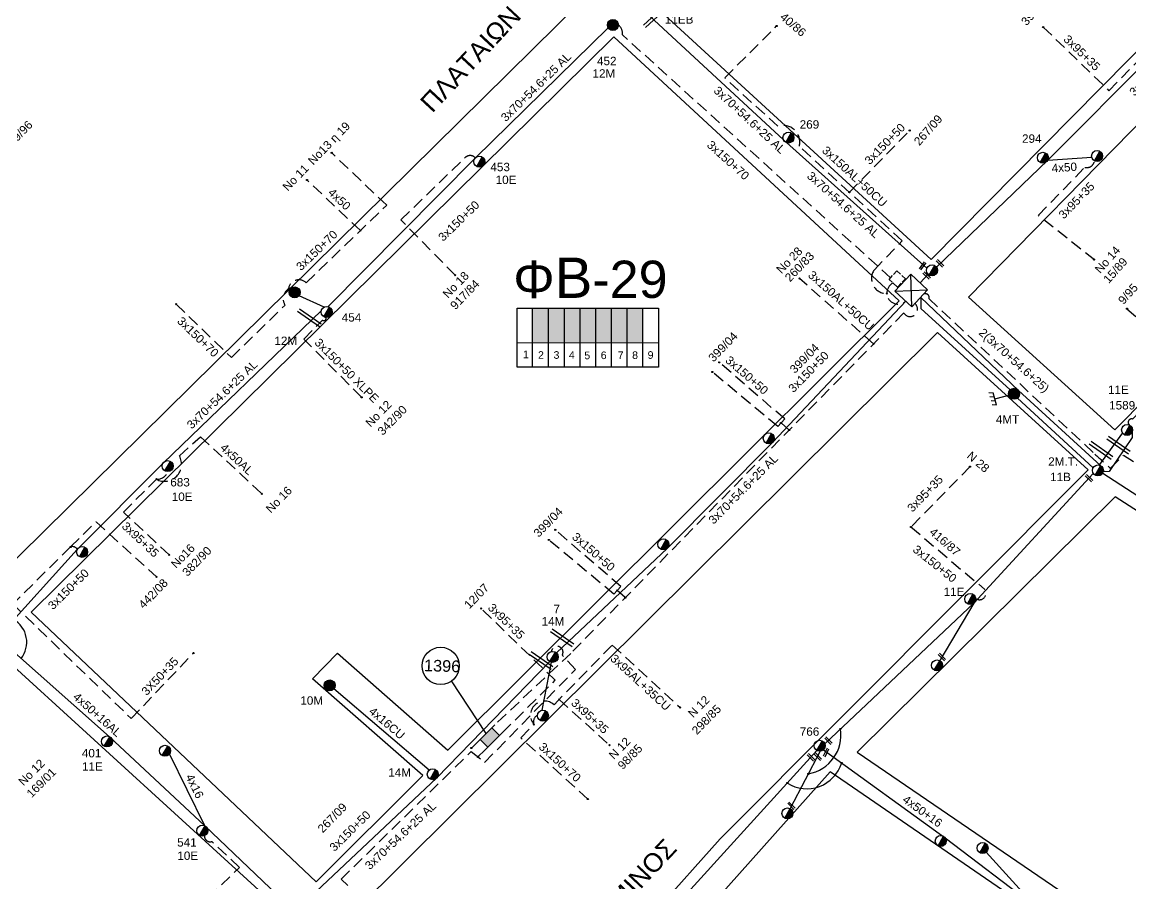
# Model space of a CAD drawing. Header units: millimetres. Extents: x 855 to 3091, y 750 to 2767.
# Drawn here: x 1287.1 to 1525, y 1077.2 to 1262.2 of the extents above; entities that cross this region are included whole.
import ezdxf
from ezdxf.enums import TextEntityAlignment as Align

# ---------------------------------------------------------------- set-up
doc = ezdxf.new("R2010")
doc.units = ezdxf.units.MM
doc.linetypes.add('DASHED', pattern=[19.05, 12.7, -6.35])
for name, color, linetype, lineweight in [('3x150+50', 7, 'Continuous', 30), ('3x150+50 XLPE', 7, 'SYN_LINE', 30), ('3x150+70', 7, 'Continuous', 30), ('3x150AL+50CU', 7, 'Continuous', 30), ('3X50+35', 7, 'Continuous', 30), ('3x70+54.6+25 AL', 7, 'SYN_LINE', 30), ('3x95+35', 7, 'Continuous', 30), ('3x95AL+35CU', 7, 'Continuous', 30), ('4x16', 7, 'Continuous', 30), ('4x16CU', 7, 'Continuous', 30), ('4x50', 7, 'Continuous', 30), ('4x50+16', 7, 'Continuous', 30), ('4x50+16AL', 7, 'Continuous', 30), ('4x50AL', 7, 'Continuous', 30), ('Pillar Υποσταθμού', 7, 'SYN_LINE', 30), ('Υπόβαθρο ΔΕΗ', 7, 'Continuous', 30)]:
    doc.layers.add(name, color=color, linetype=linetype, lineweight=lineweight)
for name, color, linetype in [('Link Box 4 Διευθύνσεων', 7, 'Continuous'), ('Pillar OTE', 7, 'Continuous'), ('TEXT ΚΑΛΩΔΙΩΝ', 7, 'Continuous'), ('Άγνωστα', 7, 'Continuous'), ('ΑΓΝΩΣΤΟ ΕΝΑΕΡΙΟ ΚΑΛΩΔΙΟ', 7, 'Continuous'), ('ΑΓΝΩΣΤΟ ΥΠΟΓΕΙΟ ΚΑΛΩΔΙΟ', 7, 'DASHED'), ('Γείωση', 7, 'Continuous'), ('Καλώδια ΧΤ   3x150AL+50CU', 7, 'DASHED'), ('Μηχανική τομή', 7, 'Continuous'), ('Περίπτερο', 7, 'Continuous'), ('Πλεκτός Στύλος', 7, 'Continuous'), ('Στύλος Ξύλινος', 7, 'Continuous'), ('Στύλος Ξύλινος @ 1', 7, 'Continuous'), ('Στύλος ΦΜ', 7, 'Continuous'), ('Στύλος ΦΜ @ 1', 7, 'Continuous'), ('Συνδέσεις', 7, 'Continuous'), ('Τομή', 7, 'Continuous')]:
    doc.layers.add(name, color=color, linetype=linetype)
doc.styles.add('arial', font='arial.ttf')
doc.styles.get("Standard").update_dxf_attribs({"font": 'arial.ttf'})
doc.linetypes.add('SYN_LINE', pattern='A,0.5,-0.0001,["/\\/\\/\\/",Standard,S=0.1,R=0,X=0,Y=-0.05],-0.25', length=0.7501)

# ---------------------------------------------------------------- blocks, each defined once
blk = doc.blocks.new('ΥΠΑΡΧΩΝ ΤΣΙΜΕΝΤΕΝΙΟΣ ΣΤΥΛΟΣ')
at = {"layer": 'Στύλος ΦΜ'}
blk.add_hatch(color=7, dxfattribs=at).paths.add_polyline_path([(-1.29, -2.28, 0.574793), (2.62, 0, 0.268822), (1.3, 2.27)])
at = {"layer": 'Στύλος ΦΜ', "color": 7}
blk.add_line((-1.29, -2.28), (1.3, 2.27), dxfattribs=at)
blk.add_circle((0, 0), 2.62, dxfattribs=at)
at = {"layer": 'Στύλος ΦΜ', "flags": 4}
for tag, p in [('ΑΡΙΘΜΟΣ', (-4.68, 8.05)), ('ΤΥΠΟΣ', (-4.91, 3.03))]:
    blk.add_attdef(tag, p, '', height=4, dxfattribs=at)
blk = doc.blocks.new('ΥΠΑΡΧΩΝ ΞΥΛΙΝΟΣ ΣΤΥΛΟΣ')
at = {"layer": 'Στύλος Ξύλινος'}
h = blk.add_hatch(color=7, dxfattribs=at)
h.paths.add_polyline_path([(-2.62, 0, 0.270008), (-1.29, -2.28), (1.3, 2.27, 0.576266)])
h.paths.add_polyline_path([(-1.29, -2.28, 0.574793), (2.62, 0, 0.268822), (1.3, 2.27)])
at = {"layer": 'Στύλος Ξύλινος', "color": 7}
blk.add_line((-1.29, -2.28), (1.3, 2.27), dxfattribs=at)
blk.add_circle((0, 0), 2.62, dxfattribs=at)
at = {"layer": 'Στύλος Ξύλινος', "flags": 4}
for tag, p in [('ΑΡΙΘΜΟΣ', (-4.91, 8.6)), ('ΤΥΠΟΣ', (-4.85, 3.39))]:
    blk.add_attdef(tag, p, '', height=4, dxfattribs=at)
blk = doc.blocks.new('ΓΕΙΩΣΗ')
at = {"layer": 'Γείωση', "ltscale": 40}
for p, q in [((-2.34, 11.45), (-3, 9.45)), ((-0.34, 11.45), (-1, 9.45)), ((1.66, 11.45), (1, 9.45)), ((3.66, 11.45), (3, 9.45)), ((0, 9.45), (0, 0))]:
    blk.add_line(p, q, dxfattribs=at)
blk.add_lwpolyline([(-3, 9.45), (3, 9.45)], dxfattribs=at)
blk = doc.blocks.new('LINK BOX 4 ΑΝΑΧΩΡΗΣΕΩΝ')
at = {"layer": 'Link Box 4 Διευθύνσεων', "ltscale": 40}
blk.add_hatch(color=256, dxfattribs=at).paths.add_polyline_path([(-3.54, 0), (-3.54, -4.67), (3.54, -4.67), (3.54, 0)])
for p, q in [((-3.54, 0), (-5.33, 0)), ((5.33, 0), (3.54, 0)), ((-3.54, -4.67), (-5.33, -4.67)), ((5.33, -4.67), (3.54, -4.67))]:
    blk.add_line(p, q, dxfattribs=at)
blk.add_lwpolyline([(-3.54, -4.67), (-3.54, 0), (3.54, 0), (3.54, -4.67)], close=True, dxfattribs=at)
blk = doc.blocks.new('PILLAR YPOSTATHMOU')
at = {"layer": 'Περίπτερο', "ltscale": 40}
for points in [[(540.43, 2525.12), (540.43, 2526.01), (541.51, 2526.01)], [(541.59, 2523.53), (540.43, 2523.53), (540.43, 2524.86)], [(541.82, 2526.01), (542.91, 2526.01), (542.91, 2524.95)], [(542.91, 2524.59), (542.91, 2523.53), (541.92, 2523.53)]]:
    blk.add_lwpolyline(points, dxfattribs=at)
blk = doc.blocks.new('STYLOS PLEKTOS')
at = {"layer": 'Πλεκτός Στύλος', "ltscale": 40}
blk.add_lwpolyline([(731.77, 1613.62), (736.74, 1613.62), (736.74, 1608.66), (731.77, 1608.66)], close=True, dxfattribs=at)
blk.add_lwpolyline([(731.77, 1613.62), (736.74, 1608.66), (731.77, 1608.66), (736.74, 1613.62)], dxfattribs=at)
blk = doc.blocks.new('_ΣΥΝΔΕΣΗ')
at = {"layer": 'Συνδέσεις', "linetype": 'SYN_LINE', "ltscale": 40}
blk.add_hatch(color=256, dxfattribs=at).paths.add_polyline_path([(0.5, -0.01, 1), (-0.5, -0.01, 1)])
at = {"layer": 'Συνδέσεις'}
blk.add_circle((0, -0.01), 0.5, dxfattribs=at)
blk = doc.blocks.new('ΤΟΜΗ')
at = {"layer": 'Τομή', "ltscale": 40}
for p, q in [((-5.68, 0), (17.06, 0)), ((-5.68, -2.77), (17.06, -2.77))]:
    blk.add_line(p, q, dxfattribs=at)
blk = doc.blocks.new('ΜΗΧΑΝΙΚΗ ΤΟΜΗ')
at = {"layer": 'Μηχανική τομή', "ltscale": 40}
for p, q in [((-1.89, 0.78), (5.69, 0.78)), ((-1.89, -0.77), (5.69, -0.77))]:
    blk.add_line(p, q, dxfattribs=at)

msp = doc.modelspace()

# ---------------------------------------------------------------- hatches: boundary and pattern name
at = {"layer": 'Καλώδια ΧΤ   3x150AL+50CU', "linetype": 'DASHED', "lineweight": -3, "ltscale": 0.2}
h = msp.add_hatch(color=30, dxfattribs=at)
h.dxf.hatch_style = 1
h.paths.add_polyline_path([(1400.06, 1200.76), (1396.62, 1200.76), (1396.62, 1193.4), (1400.06, 1193.39)])
h = msp.add_hatch(color=6, dxfattribs=at)
h.dxf.hatch_style = 1
h.paths.add_polyline_path([(1400.06, 1193.39), (1403.5, 1193.39), (1403.5, 1200.76), (1400.06, 1200.76)])
h = msp.add_hatch(color=133, dxfattribs=at)
h.dxf.hatch_style = 1
h.paths.add_polyline_path([(1406.8, 1200.76), (1403.5, 1200.76), (1403.5, 1193.39), (1406.8, 1193.39)])
h = msp.add_hatch(color=1, dxfattribs=at)
h.dxf.hatch_style = 1
h.paths.add_polyline_path([(1410.19, 1200.76), (1406.8, 1200.76), (1406.8, 1193.39), (1410.19, 1193.38)])
h = msp.add_hatch(color=5, dxfattribs=at)
h.dxf.hatch_style = 1
h.paths.add_polyline_path([(1410.19, 1193.38), (1413.58, 1193.38), (1413.58, 1200.76), (1410.19, 1200.76)])
h = msp.add_hatch(color=62, dxfattribs=at)
h.dxf.hatch_style = 1
h.paths.add_polyline_path([(1413.58, 1193.38), (1416.98, 1193.38), (1416.98, 1200.76), (1413.58, 1200.76)])
h = msp.add_hatch(color=2, dxfattribs=at)
h.dxf.hatch_style = 1
h.paths.add_polyline_path([(1416.92, 1193.38), (1420.32, 1193.38), (1420.32, 1200.76), (1416.92, 1200.76)])

# ---------------------------------------------------------------- linework, layer by layer
at = {"layer": '3x150+50', "color": 5, "linetype": 'DASHED', "lineweight": -3, "ltscale": 0.2}
msp.add_lwpolyline([(1464.6, 1225.7), (1477.55, 1238.94)], dxfattribs=at)
at = {"layer": '3x150+50', "color": 30, "linetype": 'DASHED', "lineweight": -3, "ltscale": 0.2}
msp.add_lwpolyline([(1380, 1207.87), (1368.37, 1219.76), (1382.14, 1233.13, -0.422236), (1384.34, 1233.07, -3.513156)], format="xyb", dxfattribs=at)
at = {"layer": '3x150+50', "color": 2, "linetype": 'DASHED', "lineweight": -3, "ltscale": 0.2}
msp.add_lwpolyline([(1478.69, 1201.77, -1.166311), (1476.28, 1199.76), (1404.8, 1126.66), (1388.49, 1111.3)], format="xyb", dxfattribs=at)
at = {"layer": '3x150+50', "color": 6, "linetype": 'DASHED', "lineweight": -3, "ltscale": 0.2}
msp.add_lwpolyline([(1480.63, 1203.87, -0.604893), (1481.7, 1202.83), (1517.31, 1169.44, 0.006906), (1520.62, 1166.42), (1523.46, 1169.22), (1548.07, 1153.23, -0.414377), (1551.22, 1151.03, 15.734028)], format="xyb", dxfattribs=at)
at = {"layer": '3x150+50', "color": 2, "linetype": 'DASHED', "lineweight": -3, "ltscale": 0.2}
for points in [[(1450.73, 1177), (1436.68, 1189.15)], [(1449.22, 1175.37), (1435.18, 1187.08)], [(1449.22, 1175.37), (1450.73, 1177)], [(1451.7, 1174.62), (1449.94, 1176.14)], [(1415.55, 1141.02), (1401.5, 1153.18)], [(1414.04, 1139.39), (1400.01, 1151.1)], [(1414.04, 1139.39), (1415.55, 1141.02)], [(1416.52, 1138.64), (1414.76, 1140.16)], [(1384.71, 1107.55), (1383.48, 1106.33)]]:
    msp.add_lwpolyline(points, dxfattribs=at)
at = {"layer": '3x150+50', "color": 1, "linetype": 'DASHED', "lineweight": -3, "ltscale": 0.2}
msp.add_lwpolyline([(1298.9, 1149, 0.357951), (1297.47, 1149.51), (1285.07, 1137.27)], format="xyb", dxfattribs=at)
at = {"layer": '3x150+50', "color": 173, "linetype": 'DASHED', "lineweight": -3, "ltscale": 0.2}
msp.add_lwpolyline([(1391.53, 1043.28, 0.476559), (1387.28, 1046.25), (1379.71, 1052.62, 0.55627), (1375.33, 1055.54), (1357.17, 1071.46), (1359.8, 1074.26), (1355.55, 1078.15), (1383.46, 1105.59), (1386.33, 1103.25), (1405.84, 1123.19), (1402.96, 1126.26, 1.252554), (1400.66, 1127.06, -65.787954)], format="xyb", dxfattribs=at)
msp.add_lwpolyline([(1386.35, 1105.89), (1384.89, 1104.42)], dxfattribs=at)
at = {"layer": '3x150+50 XLPE', "color": 30, "linetype": 'DASHED', "lineweight": -3, "ltscale": 0.2}
msp.add_lwpolyline([(1359.93, 1181.65), (1347.51, 1194.17), (1351.53, 1198.23, 0.821184), (1352.26, 1198.79, -57.658903)], format="xyb", dxfattribs=at)
at = {"layer": '3x150+50 XLPE', "color": 133, "linetype": 'DASHED', "lineweight": -3, "ltscale": 0.2}
msp.add_lwpolyline([(1477.83, 1153.81), (1493.59, 1140.44, -0.890709), (1491.71, 1138.45, -127.21144)], format="xyb", dxfattribs=at)
at = {"layer": '3x150+70', "color": 30, "linetype": 'DASHED', "lineweight": -3, "ltscale": 0.2}
for points in [[(1473.44, 1207.32), (1415.88, 1259.51, 0.289191), (1415.02, 1261.58, -13.304663)], [(1344.22, 1204.91, -0.606501), (1348.03, 1206.26), (1365.31, 1222.89), (1353.5, 1234.16)], [(1320.13, 1201.64), (1331.99, 1190.19), (1343.49, 1201.43, -0.534449), (1345.16, 1205.28, 44.792096)]]:
    msp.add_lwpolyline(points, format="xyb", dxfattribs=at)
at = {"layer": '3x150+70', "color": 173, "linetype": 'DASHED', "lineweight": -3, "ltscale": 0.2}
msp.add_lwpolyline([(1408.46, 1095.38), (1394.08, 1108.55), (1396.9, 1111.39, -0.36587), (1397.66, 1113.37, 42.731508)], format="xyb", dxfattribs=at)
at = {"layer": '3x150AL+50CU', "color": 5, "linetype": 'DASHED', "lineweight": -3, "ltscale": 0.2}
for points in [[(1472.66, 1203.93, -0.605355), (1469.9, 1208.98), (1475.94, 1215.24), (1453.87, 1235.6, 0.588379), (1449.25, 1239.86), (1437.86, 1250.25), (1449, 1261.39)], [(1476.69, 1202.32, -1.155654), (1473.96, 1206.19, -18.405382)]]:
    msp.add_lwpolyline(points, format="xyb", dxfattribs=at)
at = {"layer": '3x150AL+50CU', "color": 2, "linetype": 'DASHED', "lineweight": -3, "ltscale": 0.2}
msp.add_lwpolyline([(1469.8, 1193.13), (1453.9, 1207.16)], dxfattribs=at)
at = {"layer": '3X50+35', "color": 1, "linetype": 'DASHED', "lineweight": -3, "ltscale": 0.2}
msp.add_lwpolyline([(1285.07, 1137.27), (1310.47, 1112.67), (1323.85, 1126.72)], dxfattribs=at)
at = {"layer": '3x70+54.6+25 AL', "color": 1, "linetype": 'SYN_LINE', "lineweight": -3, "ltscale": 15}
for points in [[(1483.29, 1209.6), (1507.19, 1232.59), (1529.73, 1255.17), (1554.02, 1279.78), (1578.29, 1304.36), (1599.08, 1327.14)], [(1481.25, 1209.37), (1450.47, 1236.95), (1419.84, 1265.31)], [(1479.77, 1206.23), (1481.53, 1208.06)], [(1282.37, 1130.67), (1298.9, 1149), (1317.31, 1167.53), (1351.29, 1200.3)]]:
    msp.add_lwpolyline(points, dxfattribs=at)
at = {"layer": '3x70+54.6+25 AL', "color": 30, "linetype": 'SYN_LINE', "lineweight": -3, "ltscale": 15}
msp.add_lwpolyline([(1412.85, 1260.97), (1384.34, 1233.07), (1352.71, 1201.1)], dxfattribs=at)
at = {"layer": '3x70+54.6+25 AL', "color": 30, "linetype": 'SYN_LINE', "lineweight": -3, "ltscale": 7}
msp.add_lwpolyline([(1351.91, 1201.02), (1346.49, 1203.45)], dxfattribs=at)
at = {"layer": '3x70+54.6+25 AL', "color": 5, "linetype": 'SYN_LINE', "lineweight": -3, "ltscale": 15}
for points in [[(1476.69, 1202.32), (1448.18, 1172.02), (1425.5, 1149.21), (1401.76, 1126.74)], [(1397.57, 1037.91), (1427, 1072.1), (1457.64, 1105.8)]]:
    msp.add_lwpolyline(points, dxfattribs=at)
at = {"layer": '3x70+54.6+25 AL', "color": 133, "linetype": 'SYN_LINE', "lineweight": -3, "ltscale": 15}
for points in [[(1479.91, 1203.1), (1479.93, 1200.74), (1499.11, 1183.23)], [(1500.7, 1181.5), (1516.91, 1166.48)]]:
    msp.add_lwpolyline(points, dxfattribs=at)
at = {"layer": '3x70+54.6+25 AL', "color": 62, "linetype": 'SYN_LINE', "lineweight": -3, "ltscale": 15}
msp.add_lwpolyline([(1479.91, 1203.1), (1500.88, 1183.12), (1518.54, 1166.96)], dxfattribs=at)
at = {"layer": '3x70+54.6+25 AL', "color": 27, "linetype": 'SYN_LINE', "lineweight": -3, "ltscale": 10}
msp.add_lwpolyline([(1523.21, 1174.01), (1518.27, 1167.21)], dxfattribs=at)
at = {"layer": '3x70+54.6+25 AL', "color": 30, "linetype": 'SYN_LINE', "lineweight": -3, "ltscale": 10}
msp.add_lwpolyline([(1525.33, 1174.27), (1525.27, 1173.04), (1520.33, 1165.75), (1519.1, 1165.67)], dxfattribs=at)
at = {"layer": '3x70+54.6+25 AL', "color": 173, "linetype": 'SYN_LINE', "lineweight": -3, "ltscale": 15}
msp.add_lwpolyline([(1346.45, 1072.01), (1376.05, 1099.9), (1400.33, 1124.89)], dxfattribs=at)
at = {"layer": '3x70+54.6+25 AL', "color": 173, "linetype": 'SYN_LINE', "lineweight": -3, "ltscale": 10}
msp.add_lwpolyline([(1400.61, 1124.78), (1398.6, 1114.43)], dxfattribs=at)
at = {"layer": '3x95+35', "color": 1, "linetype": 'DASHED', "lineweight": -3, "ltscale": 0.2}
for points in [[(1506.21, 1261.16), (1520.32, 1247.5), (1526.95, 1254.29, -0.774544), (1527.68, 1255.74, 53.293335)], [(1517.28, 1211.1), (1505.16, 1220.73), (1515.15, 1231.03, 0.456784), (1517.19, 1232.44, -3.135499)], [(1318.61, 1147.82), (1308.8, 1157.01), (1315.89, 1164.06, 0.325154), (1318.36, 1165.7, -48.058012)]]:
    msp.add_lwpolyline(points, format="xyb", dxfattribs=at)
at = {"layer": '3x95+35', "color": 133, "linetype": 'DASHED', "lineweight": -3, "ltscale": 0.2}
msp.add_lwpolyline([(1490.49, 1166.75), (1477.83, 1153.81)], dxfattribs=at)
at = {"layer": '3x95+35', "color": 1, "linetype": 'DASHED', "lineweight": -3, "ltscale": 0.2}
msp.add_lwpolyline([(1297.47, 1149.51), (1302.95, 1154.92), (1315.89, 1143.1)], dxfattribs=at)
at = {"layer": '3x95+35', "color": 2, "linetype": 'DASHED', "lineweight": -3, "ltscale": 0.2}
msp.add_lwpolyline([(1390.14, 1109.64), (1401.48, 1120.88), (1385.58, 1136.29)], dxfattribs=at)
at = {"layer": '3x95+35', "color": 173, "linetype": 'DASHED', "lineweight": -3, "ltscale": 0.2}
msp.add_lwpolyline([(1402.33, 1116.77), (1413.11, 1106.94)], dxfattribs=at)
at = {"layer": '3x95AL+35CU', "color": 27, "linetype": 'DASHED', "lineweight": -3, "ltscale": 0.2}
msp.add_lwpolyline([(1524.17, 1200.67), (1537.57, 1189.44), (1525.36, 1176.98, 0.867167), (1524.79, 1175.66, 12.335044)], format="xyb", dxfattribs=at)
at = {"layer": '3x95AL+35CU', "color": 173, "linetype": 'DASHED', "lineweight": -3, "ltscale": 0.2}
msp.add_lwpolyline([(1396.9, 1111.39, -0.930488), (1401.22, 1115.64), (1413.73, 1128.45), (1428.29, 1115.04)], format="xyb", dxfattribs=at)
at = {"layer": '4x16', "color": 1, "linetype": 'Continuous', "lineweight": -3, "ltscale": 0.2}
msp.add_lwpolyline([(1326.31, 1089.6), (1318.71, 1105.09)], dxfattribs=at)
at = {"layer": '4x16CU', "color": 173, "linetype": 'SYN_LINE', "lineweight": -3, "ltscale": 15}
msp.add_lwpolyline([(1374.44, 1101.61), (1353.97, 1119.01)], dxfattribs=at)
at = {"layer": '4x50', "color": 1, "linetype": 'Continuous', "lineweight": -3, "ltscale": 0.2}
msp.add_lwpolyline([(1507.19, 1232.59), (1516.62, 1233.23)], dxfattribs=at)
at = {"layer": '4x50', "color": 30, "linetype": 'DASHED', "lineweight": -3, "ltscale": 0.2}
msp.add_lwpolyline([(1359.66, 1217.46), (1348.2, 1228.32)], dxfattribs=at)
at = {"layer": '4x50+16', "color": 133, "linetype": 'Continuous', "lineweight": -3, "ltscale": 0.2}
for points in [[(1516.95, 1165.32), (1491.4, 1137.52), (1459.33, 1107.23)], [(1491.29, 1137.42), (1483.99, 1125.1)], [(1458.34, 1105.65), (1451.91, 1093.31)]]:
    msp.add_lwpolyline(points, dxfattribs=at)
at = {"layer": '4x50+16', "color": 5, "linetype": 'Continuous', "lineweight": -3, "ltscale": 0.2}
for points in [[(1459.02, 1105.96), (1485.19, 1087.02), (1504.55, 1072.29)], [(1504.55, 1072.29), (1493.98, 1083.99)]]:
    msp.add_lwpolyline(points, dxfattribs=at)
at = {"layer": '4x50+16AL', "color": 1, "linetype": 'Continuous', "lineweight": -3, "ltscale": 0.2}
msp.add_lwpolyline([(1344.98, 1071.77), (1326.31, 1089.6), (1305.85, 1108.76), (1282.84, 1129.14)], dxfattribs=at)
at = {"layer": '4x50AL', "color": 1, "linetype": 'DASHED', "lineweight": -3, "ltscale": 0.2}
msp.add_lwpolyline([(1315.89, 1164.06, 0.755405), (1320.82, 1169.05), (1325.33, 1173.19), (1338.52, 1160.92)], format="xyb", dxfattribs=at)
at = {"layer": 'Pillar OTE', "lineweight": -3, "ltscale": 40}
for points in [[(1393.3, 1188.12), (1393.3, 1200.76), (1423.63, 1200.76), (1423.63, 1188.09), (1393.3, 1188.12)], [(1396.62, 1188.12), (1396.62, 1200.76)], [(1400.06, 1188.11), (1400.06, 1200.76)], [(1403.5, 1188.11), (1403.5, 1200.76)], [(1406.8, 1188.11), (1406.8, 1200.76)], [(1410.19, 1188.1), (1410.19, 1200.76)], [(1413.58, 1188.1), (1413.58, 1200.76)], [(1416.92, 1188.09), (1416.92, 1200.76)], [(1420.31, 1188.09), (1420.31, 1200.76)], [(1393.3, 1193.4), (1423.63, 1193.37)]]:
    msp.add_lwpolyline(points, dxfattribs=at)
at = {"layer": 'ΑΓΝΩΣΤΟ ΕΝΑΕΡΙΟ ΚΑΛΩΔΙΟ', "color": 62, "linetype": 'Continuous', "lineweight": -3, "ltscale": 0.2}
msp.add_lwpolyline([(1518.97, 1165.35), (1552.9, 1143.38), (1581.77, 1124.52), (1605.4, 1109.18)], dxfattribs=at)
at = {"layer": 'ΑΓΝΩΣΤΟ ΥΠΟΓΕΙΟ ΚΑΛΩΔΙΟ', "color": 1, "linetype": 'DASHED', "lineweight": -3, "ltscale": 0.2}
msp.add_lwpolyline([(1327.09, 1074.28), (1333.71, 1080.7), (1327.81, 1086.26, -0.525479), (1326.2, 1087.5, -8.55426)], format="xyb", dxfattribs=at)
at = {"layer": 'Υπόβαθρο ΔΕΗ', "lineweight": -3}
for points in [[(1537.98, 1384.52), (1597.36, 1327.92), (1482.18, 1211.23), (1421.42, 1267.06)], [(1281.22, 1142.52), (1219.57, 1200.03), (1341.76, 1326.31), (1407.15, 1266.71)], [(1605.02, 1320.45), (1635.87, 1290.24), (1521.61, 1174.65), (1490.14, 1203.13)], [(1358.6, 1071.46), (1395.88, 1040.88), (1436.85, 1086.8), (1515.85, 1166.07), (1483.55, 1195.57)], [(1521.63, 1160.28), (1466.26, 1105.44), (1546.98, 1050.31), (1597.37, 1111.58)], [(1281.89, 1126.88), (1343.62, 1070.58), (1192.22, 920.52), (1137.64, 976.69)]]:
    msp.add_lwpolyline(points, close=True, dxfattribs=at)
for points in [[(1373.03, 1100.43), (1350.14, 1077.62), (1289.02, 1135.51), (1414.07, 1259.04), (1475.29, 1202.36), (1378.46, 1105.85)], [(1373.03, 1100.43), (1349.39, 1121.18), (1354.72, 1126.69), (1378.46, 1105.85)], [(1386.63, 1109.45), (1379.24, 1120.73)], [(1460.47, 1101.23), (1402.66, 1036.33), (1489.16, 979.92), (1542.87, 1044.63)], [(1542.87, 1044.63), (1460.47, 1101.23)]]:
    msp.add_lwpolyline(points, dxfattribs=at)
msp.add_circle((1376.89, 1123.97), 4, dxfattribs=at)
for centre, radius, start, end in [((1282.48, 1129.07), 5.58, 321.4423, 59.8551), ((1454.33, 1109.13), 8.47, 280.0063, 8.7687), ((1455.48, 1105.42), 7.82, 237.6153, 342.8967)]:
    msp.add_arc(centre, radius, start, end, dxfattribs=at)

# ---------------------------------------------------------------- block references
at = {"layer": 'Link Box 4 Διευθύνσεων', "lineweight": -3, "xscale": 0.4999999999999997, "yscale": 0.4999999999999997, "zscale": 0.4999999999999997, "rotation": 224.7406200958726}
msp.add_blockref('LINK BOX 4 ΑΝΑΧΩΡΗΣΕΩΝ', (1388.24, 1107.77), dxfattribs=at)
at = {"layer": 'Pillar Υποσταθμού', "color": 206, "linetype": 'Continuous', "lineweight": -3, "ltscale": 0.2, "rotation": 47.20705011961197}
msp.add_blockref('PILLAR YPOSTATHMOU', (2959.6, -905.64), dxfattribs=at)
at = {"layer": 'Γείωση', "lineweight": -3, "xscale": 0.4499999999998181, "yscale": 0.4499999999998181, "zscale": 0.4499999999998181, "rotation": 104.6130844542405}
msp.add_blockref('ΓΕΙΩΣΗ', (1499.95, 1182.4), dxfattribs=at)
at = {"layer": 'Μηχανική τομή', "lineweight": -3, "xscale": 0.25, "yscale": 0.25, "zscale": 0.25}
for p, rotation in [((1484.38, 1210.09), 135.5619083560475), ((1480.08, 1209.49), 54.4856197192397), ((1481.53, 1207.48), 135.5619083560475), ((1516.39, 1163.95), 135.073131452557), ((1484.8, 1125.54), 135.073131452557), ((1460.45, 1107.56), 135.073131452557), ((1456.7, 1104), 135.073131452557), ((1458.18, 1104.15), 135.073131452557), ((1459.44, 1104.98), 64.42578626019542), ((1452.51, 1093.6), 135.073131452557)]:
    msp.add_blockref('ΜΗΧΑΝΙΚΗ ΤΟΜΗ', p, dxfattribs=dict(at, rotation=rotation))
at = {"layer": 'Πλεκτός Στύλος', "color": 206, "linetype": 'Continuous', "lineweight": -3, "ltscale": 0.2, "rotation": 47.20705011961061}
msp.add_blockref('STYLOS PLEKTOS', (2161.36, -428.75), dxfattribs=at)
at = {"layer": 'Στύλος Ξύλινος @ 1', "lineweight": -3, "ltscale": 40}
ref = msp.add_blockref('ΥΠΑΡΧΩΝ ΞΥΛΙΝΟΣ ΣΤΥΛΟΣ', (1413.85, 1261.6), dxfattribs=dict(at, xscale=0.4499999999998181, yscale=0.4499999999998181, zscale=0.4499999999998181))
ref.add_attrib('ΤΥΠΟΣ', '452', (1410.44, 1252.97), dxfattribs={"layer": 'Στύλος Ξύλινος', "height": 1.8, "flags": 4})
ref.add_attrib('ΑΡΙΘΜΟΣ', '12M', (1409.47, 1250.3), dxfattribs={"layer": 'Στύλος Ξύλινος', "height": 1.8, "flags": 4})
ref = msp.add_blockref('ΥΠΑΡΧΩΝ ΞΥΛΙΝΟΣ ΣΤΥΛΟΣ', (1345.57, 1204.18), dxfattribs=dict(at, xscale=0.4499999999998181, yscale=0.4499999999998181, zscale=0.4499999999998181))
ref.add_attrib('ΑΡΙΘΜΟΣ', '12M', (1341.2, 1192.88), dxfattribs={"layer": 'Στύλος Ξύλινος', "height": 1.8, "flags": 4})
ref = msp.add_blockref('ΥΠΑΡΧΩΝ ΞΥΛΙΝΟΣ ΣΤΥΛΟΣ', (1499.95, 1182.4), dxfattribs=dict(at, xscale=0.4499999999998181, yscale=0.4499999999998181, zscale=0.4499999999998181))
ref.add_attrib('ΤΥΠΟΣ', '4MT', (1496.04, 1176.01), dxfattribs={"layer": 'Στύλος Ξύλινος', "height": 1.8, "flags": 4})
ref = msp.add_blockref('ΥΠΑΡΧΩΝ ΞΥΛΙΝΟΣ ΣΤΥΛΟΣ', (1353.08, 1119.78), dxfattribs=dict(at, xscale=0.4499999999998181, yscale=0.4499999999998181, zscale=0.4499999999998181))
ref.add_attrib('ΤΥΠΟΣ', '10M', (1346.77, 1115.64), dxfattribs={"layer": 'Στύλος Ξύλινος', "height": 1.8, "flags": 4})
at = {"layer": 'Στύλος ΦΜ @ 1', "lineweight": -3, "ltscale": 40}
ref = msp.add_blockref('ΥΠΑΡΧΩΝ ΤΣΙΜΕΝΤΕΝΙΟΣ ΣΤΥΛΟΣ', (1419.34, 1266.37), dxfattribs=dict(at, xscale=0.449999999999818, yscale=0.449999999999818, zscale=0.449999999999818))
ref.add_attrib('ΤΥΠΟΣ', '268', (1424.98, 1265.16), dxfattribs={"layer": 'Στύλος ΦΜ', "height": 1.8, "rotation": 360, "flags": 4})
ref.add_attrib('ΑΡΙΘΜΟΣ', '11EB', (1424.99, 1261.89), dxfattribs={"layer": 'Στύλος ΦΜ', "height": 1.8, "rotation": 360, "flags": 4})
ref = msp.add_blockref('ΥΠΑΡΧΩΝ ΤΣΙΜΕΝΤΕΝΙΟΣ ΣΤΥΛΟΣ', (1451.54, 1237.43), dxfattribs=dict(at, xscale=0.449999999999818, yscale=0.449999999999818, zscale=0.449999999999818))
ref.add_attrib('ΤΥΠΟΣ', '269', (1453.94, 1239.35), dxfattribs={"layer": 'Στύλος ΦΜ', "height": 1.8, "rotation": 360, "flags": 4})
ref = msp.add_blockref('ΥΠΑΡΧΩΝ ΤΣΙΜΕΝΤΕΝΙΟΣ ΣΤΥΛΟΣ', (1506.13, 1233.09), dxfattribs=dict(at, xscale=0.4499999999998182, yscale=0.4499999999998182, zscale=0.4499999999998182))
ref.add_attrib('ΤΥΠΟΣ', '294', (1501.66, 1236.31), dxfattribs={"layer": 'Στύλος ΦΜ', "height": 1.8, "rotation": 360, "flags": 4})
ref = msp.add_blockref('ΥΠΑΡΧΩΝ ΤΣΙΜΕΝΤΕΝΙΟΣ ΣΤΥΛΟΣ', (1385.2, 1232.26), dxfattribs=dict(at, xscale=0.449999999999818, yscale=0.449999999999818, zscale=0.449999999999818))
ref.add_attrib('ΤΥΠΟΣ', '453', (1387.56, 1230.21), dxfattribs={"layer": 'Στύλος ΦΜ', "height": 1.8, "rotation": 360, "flags": 4})
ref.add_attrib('ΑΡΙΘΜΟΣ', '10E', (1388.69, 1227.46), dxfattribs={"layer": 'Στύλος ΦΜ', "height": 1.8, "rotation": 360, "flags": 4})
for p, xscale, yscale, zscale in [((1517.77, 1233.46), 0.4499999999998182, 0.4499999999998182, 0.4499999999998182), ((1482.34, 1208.91), 0.449999999999818, 0.449999999999818, 0.449999999999818), ((1447.31, 1172.83), 0.4499999999998183, 0.4499999999998183, 0.4499999999998183), ((1299.95, 1148.45), 0.4499999999998183, 0.4499999999998183, 0.4499999999998183), ((1424.69, 1150.07), 0.4499999999998183, 0.4499999999998183, 0.4499999999998183), ((1483.41, 1124.07), 0.4499999999998183, 0.4499999999998183, 0.4499999999998183), ((1398.84, 1113.28), 0.4499999999998183, 0.4499999999998183, 0.4499999999998183), ((1317.72, 1105.74), 0.4499999999998183, 0.4499999999998183, 0.4499999999998183), ((1451.32, 1092.29), 0.4499999999998183, 0.4499999999998183, 0.4499999999998183), ((1484.22, 1086.36), 0.4499999999998181, 0.4499999999998181, 0.4499999999998181), ((1493.19, 1084.86), 0.4499999999998181, 0.4499999999998181, 0.4499999999998181)]:
    msp.add_blockref('ΥΠΑΡΧΩΝ ΤΣΙΜΕΝΤΕΝΙΟΣ ΣΤΥΛΟΣ', p, dxfattribs=dict(at, xscale=xscale, yscale=yscale, zscale=zscale))
ref = msp.add_blockref('ΥΠΑΡΧΩΝ ΤΣΙΜΕΝΤΕΝΙΟΣ ΣΤΥΛΟΣ', (1352.42, 1199.96), dxfattribs=dict(at, xscale=0.449999999999818, yscale=0.449999999999818, zscale=0.449999999999818))
ref.add_attrib('ΤΥΠΟΣ', '454', (1355.66, 1197.91), dxfattribs={"layer": 'Στύλος ΦΜ', "height": 1.8, "rotation": 360, "flags": 4})
ref = msp.add_blockref('ΥΠΑΡΧΩΝ ΤΣΙΜΕΝΤΕΝΙΟΣ ΣΤΥΛΟΣ', (1524.21, 1174.64), dxfattribs=dict(at, xscale=0.449999999999818, yscale=0.449999999999818, zscale=0.449999999999818))
ref.add_attrib('ΤΥΠΟΣ', '1589', (1520.35, 1179.04), dxfattribs={"layer": 'Στύλος ΦΜ', "height": 1.8, "rotation": 360, "flags": 4})
ref.add_attrib('ΑΡΙΘΜΟΣ', '11E', (1520.1, 1182.38), dxfattribs={"layer": 'Στύλος ΦΜ', "height": 1.8, "rotation": 360, "flags": 4})
ref = msp.add_blockref('ΥΠΑΡΧΩΝ ΤΣΙΜΕΝΤΕΝΙΟΣ ΣΤΥΛΟΣ', (1517.95, 1165.94), dxfattribs=dict(at, xscale=0.4499999999998183, yscale=0.4499999999998183, zscale=0.4499999999998183))
ref.add_attrib('ΤΥΠΟΣ', '2M.T.', (1507.27, 1166.96), dxfattribs={"layer": 'Στύλος ΦΜ', "height": 1.8, "rotation": 360, "flags": 4})
ref.add_attrib('ΑΡΙΘΜΟΣ', '11B', (1507.68, 1163.65), dxfattribs={"layer": 'Στύλος ΦΜ', "height": 1.8, "rotation": 360, "flags": 4})
ref = msp.add_blockref('ΥΠΑΡΧΩΝ ΤΣΙΜΕΝΤΕΝΙΟΣ ΣΤΥΛΟΣ', (1318.29, 1166.87), dxfattribs=dict(at, xscale=0.4499999999998179, yscale=0.4499999999998179, zscale=0.4499999999998179))
ref.add_attrib('ΤΥΠΟΣ', '683', (1318.86, 1162.51), dxfattribs={"layer": 'Στύλος ΦΜ', "height": 1.8, "rotation": 360, "flags": 4})
ref.add_attrib('ΑΡΙΘΜΟΣ', '10E', (1319.17, 1159.4), dxfattribs={"layer": 'Στύλος ΦΜ', "height": 1.8, "rotation": 360, "flags": 4})
ref = msp.add_blockref('ΥΠΑΡΧΩΝ ΤΣΙΜΕΝΤΕΝΙΟΣ ΣΤΥΛΟΣ', (1490.54, 1138.33), dxfattribs=dict(at, xscale=0.4499999999998183, yscale=0.4499999999998183, zscale=0.4499999999998183))
ref.add_attrib('ΤΥΠΟΣ', '11E', (1484.83, 1138.99), dxfattribs={"layer": 'Στύλος ΦΜ', "height": 1.8, "rotation": 360, "flags": 4})
ref = msp.add_blockref('ΥΠΑΡΧΩΝ ΤΣΙΜΕΝΤΕΝΙΟΣ ΣΤΥΛΟΣ', (1400.92, 1125.91), dxfattribs=dict(at, xscale=0.4499999999998183, yscale=0.4499999999998183, zscale=0.4499999999998183))
ref.add_attrib('ΤΥΠΟΣ', '14M', (1398.55, 1132.64), dxfattribs={"layer": 'Στύλος ΦΜ', "height": 1.8, "rotation": 360, "flags": 4})
ref.add_attrib('ΑΡΙΘΜΟΣ', '7', (1401.1, 1135.29), dxfattribs={"layer": 'Στύλος ΦΜ', "height": 1.8, "rotation": 360, "flags": 4})
ref = msp.add_blockref('ΥΠΑΡΧΩΝ ΤΣΙΜΕΝΤΕΝΙΟΣ ΣΤΥΛΟΣ', (1305.27, 1107.74), dxfattribs=dict(at, xscale=0.4499999999998183, yscale=0.4499999999998183, zscale=0.4499999999998183))
ref.add_attrib('ΤΥΠΟΣ', '401', (1299.88, 1104.33), dxfattribs={"layer": 'Στύλος ΦΜ', "height": 1.8, "rotation": 360, "flags": 4})
ref.add_attrib('ΑΡΙΘΜΟΣ', '11E', (1299.91, 1101.47), dxfattribs={"layer": 'Στύλος ΦΜ', "height": 1.8, "rotation": 360, "flags": 4})
ref = msp.add_blockref('ΥΠΑΡΧΩΝ ΤΣΙΜΕΝΤΕΝΙΟΣ ΣΤΥΛΟΣ', (1458.22, 1106.82), dxfattribs=dict(at, xscale=0.4499999999998183, yscale=0.4499999999998183, zscale=0.4499999999998183))
ref.add_attrib('ΤΥΠΟΣ', '766', (1453.96, 1108.97), dxfattribs={"layer": 'Στύλος ΦΜ', "height": 1.8, "rotation": 360, "flags": 4})
ref = msp.add_blockref('ΥΠΑΡΧΩΝ ΤΣΙΜΕΝΤΕΝΙΟΣ ΣΤΥΛΟΣ', (1375.19, 1100.7), dxfattribs=dict(at, xscale=0.4499999999998183, yscale=0.4499999999998183, zscale=0.4499999999998183))
ref.add_attrib('ΤΥΠΟΣ', '14M', (1365.64, 1100.19), dxfattribs={"layer": 'Στύλος ΦΜ', "height": 1.8, "rotation": 360, "flags": 4})
ref = msp.add_blockref('ΥΠΑΡΧΩΝ ΤΣΙΜΕΝΤΕΝΙΟΣ ΣΤΥΛΟΣ', (1325.73, 1088.58), dxfattribs=dict(at, xscale=0.4499999999998183, yscale=0.4499999999998183, zscale=0.4499999999998183))
ref.add_attrib('ΤΥΠΟΣ', '541', (1320.34, 1085.17), dxfattribs={"layer": 'Στύλος ΦΜ', "height": 1.8, "rotation": 360, "flags": 4})
ref.add_attrib('ΑΡΙΘΜΟΣ', '10E', (1320.37, 1082.31), dxfattribs={"layer": 'Στύλος ΦΜ', "height": 1.8, "rotation": 360, "flags": 4})
at = {"layer": 'Συνδέσεις', "lineweight": -3, "xscale": 0.25, "yscale": 0.25, "zscale": 0.25}
for p in [(1449, 1261.39), (1506.21, 1261.17), (1477.55, 1238.94), (1353.5, 1234.16), (1348.2, 1228.33), (1464.6, 1225.7), (1359.67, 1217.46), (1517.1, 1211.25), (1380, 1207.88), (1453.9, 1207.16), (1344.22, 1204.91), (1472.66, 1203.93), (1320.13, 1201.65), (1524.18, 1200.68), (1469.8, 1193.13), (1436.68, 1189.16), (1435.19, 1187.08), (1359.93, 1181.65), (1449.94, 1176.14), (1451.7, 1174.62), (1490.49, 1166.75), (1315.89, 1164.06), (1338.52, 1160.92), (1401.5, 1153.18), (1477.83, 1153.81), (1297.47, 1149.52), (1400.12, 1151.01), (1318.61, 1147.82), (1315.89, 1143.1), (1414.76, 1140.17), (1416.52, 1138.64), (1385.58, 1136.29), (1323.85, 1126.73), (1402.33, 1116.77), (1428.29, 1115.05), (1396.9, 1111.39), (1462.71, 1110.43), (1383.48, 1106.34), (1413.11, 1106.94), (1384.89, 1104.42), (1462.96, 1103.12), (1455.81, 1100.79), (1451.29, 1098.82), (1408.46, 1095.38)]:
    msp.add_blockref('_ΣΥΝΔΕΣΗ', p, dxfattribs=at)
at = {"layer": 'Τομή', "lineweight": -3}
for p, xscale, yscale, zscale, rotation in [((1421.46, 1262.56), 0.25, 0.25, 0.25, 42.41208367100575), ((1349.7, 1197.61), 0.2499999999999999, 0.2499999999999999, 0.2499999999999999, 145.1725379253222), ((1523.33, 1170.26), 0.2499999999999999, 0.2499999999999999, 0.2499999999999999, 145.1725379253222), ((1519.6, 1169.13), 0.2499999999999999, 0.2499999999999999, 0.2499999999999999, 145.1725379253222), ((1403.93, 1128.86), 0.2499999999999999, 0.2499999999999999, 0.2499999999999999, 145.1725379253222), ((1399.41, 1124.01), 0.2499999999999999, 0.2499999999999999, 0.2499999999999999, 145.1725379253222)]:
    msp.add_blockref('ΤΟΜΗ', p, dxfattribs=dict(at, xscale=xscale, yscale=yscale, zscale=zscale, rotation=rotation))

# ---------------------------------------------------------------- texts
at = {"lineweight": -3, "ltscale": 40, "char_height": 4, "width": 65.6312, "attachment_point": 1, "style": 'arial'}
for s, insert, rotation in [('ΠΛATAIΩN', (1372.16, 1245.26), 47.0277), ('ΣAΛAMINOΣ', (1402.57, 1063.38), 46.8834)]:
    msp.add_mtext(s, dxfattribs=dict(at, insert=insert, rotation=rotation))
at = {"lineweight": -3, "ltscale": 30, "char_height": 1.63, "width": 11.2573, "attachment_point": 1}
for s, insert in [('1', (1394.54, 1191.68)), ('2', (1397.78, 1191.55)), ('3', (1401.11, 1191.55)), ('4', (1404.41, 1191.55)), ('5', (1407.72, 1191.46)), ('6', (1411.24, 1191.49)), ('7', (1414.87, 1191.49)), ('8', (1417.98, 1191.52)), ('9', (1421.31, 1191.55))]:
    msp.add_mtext(s, dxfattribs=dict(at, insert=insert))
at = {"layer": 'TEXT ΚΑΛΩΔΙΩΝ', "linetype": 'Continuous', "lineweight": -3, "ltscale": 0.2}
for s, rotation, p in [('3x95+35', 315.9252, (1514.52, 1255.63)), ('3x70+54.6+25 AL', 45.3664, (1532.12, 1253.9)), ('3x70+54.6+25 AL', 44.3821, (1397.34, 1248.3)), ('3x70+54.6+25 AL', 317.2037, (1443.21, 1241.22)), ('3x150+50', 45.6373, (1472.22, 1236.07)), ('3x150+70', 317.8052, (1438.59, 1232.56)), ('3x150AL+50CU', 317.3036, (1465.73, 1229.08)), ('4x50', 3.895, (1510.73, 1231.02)), ('3x70+54.6+25 AL', 318.1319, (1463.33, 1223)), ('3x95+35', 45.8904, (1513.36, 1223.93)), ('4x50', 316.5476, (1355.17, 1224.2)), ('3x150+50', 44.1785, (1380.78, 1219.54)), ('3x150+70', 43.9085, (1350.3, 1213.21)), ('3x150AL+50CU', 318.5743, (1462.84, 1202.45)), ('3x150+70', 315.9966, (1324.81, 1194.62)), ('2(3x70+54.6+25)', 318.1319, (1499.97, 1189.59)), ('3x150+50 XLPE', 314.7769, (1356.74, 1187.41)), ('3x150+50', 319.138, (1442.61, 1186.4)), ('3x150+50', 45.643, (1455.85, 1187.13)), ('3x70+54.6+25 AL', 43.9631, (1329.98, 1182.25)), ('4x50AL', 317.0874, (1333.15, 1168.37)), ('3x70+54.6+25 AL', 45.1742, (1441.82, 1161.94)), ('3x95+35', 46.0059, (1480.86, 1160.97)), ('3x95+35', 316.8697, (1312.47, 1151.1)), ('3x150+50', 319.138, (1409.71, 1148.46)), ('3x150+50', 321.4107, (1482.94, 1145.91)), ('3x150+50', 44.6345, (1297, 1140.44)), ('3x95+35', 315.8862, (1390.99, 1133.55)), ('3X50+35', 46.3908, (1316.64, 1121.76)), ('3x95AL+35CU', 317.3634, (1419.79, 1120.42)), ('4x50+16AL', 318.4722, (1303.21, 1113.5)), ('3x95+35', 317.6392, (1408.93, 1113.18)), ('4x16CU', 319.6344, (1365.37, 1111.68)), ('3x150+70', 317.5201, (1402.48, 1103.29)), ('4x16', 296.1484, (1324.12, 1098.14)), ('4x50+16', 324.0989, (1480.31, 1092.77)), ('3x150+50', 44.5166, (1357.43, 1088.52)), ('3x70+54.6+25 AL', 43.2875, (1368.28, 1087.53))]:
    msp.add_text(s, height=1.8, rotation=rotation, dxfattribs=at).set_placement(p, align=Align.MIDDLE_CENTER)
at = {"layer": 'Άγνωστα', "lineweight": -3, "ltscale": 40, "char_height": 1.8, "width": 12.7137, "attachment_point": 1, "style": 'arial'}
for s, insert, rotation in [('394/99', (1501.28, 1262.52), 48.4059), ('40/86', (1450.73, 1264.43), 319.4123), ('267/09', (1478.28, 1236.77), 48.4059), ('\\pt3.6;109/96', (1282.83, 1235.75), 45.7514), ('No13 η 19', (1348.24, 1232.68), 45.7514), ('No 11', (1342.78, 1227.07), 45.7514), ('No 28', (1448.73, 1209.32), 45.7514), ('No 14', (1517.1, 1209.3), 48.4059), ('260/83', (1450.57, 1207.58), 45.7514), ('15/89', (1518.92, 1207.16), 48.4059), ('No 18', (1377.16, 1204.05), 45.7514), ('917/84', (1378.75, 1201.59), 45.7514), ('9/95', (1522.1, 1202.64), 48.4059), ('399/04', (1434.15, 1190.36), 45.7514), ('399/04', (1451.62, 1187.89), 45.7514), ('No 12', (1360.56, 1176.37), 45.7514), ('342/90', (1363.17, 1174.6), 45.7514), ('N 28', (1490.84, 1170.18), 319.1221), ('No 16', (1339.18, 1157.91), 45.7514), ('399/04', (1396.63, 1152.71), 45.7514), ('416/87', (1482.81, 1153.81), 319.1221), ('No16', (1318.82, 1146.05), 45.7514), ('382/90', (1321.24, 1144.3), 45.7514), ('442/08', (1311.86, 1137.37), 45.7514), ('12/07', (1381.76, 1137.33), 45.7514), ('N 12', (1429.78, 1113.97), 45.7514), ('298/85', (1430.6, 1110.3), 45.7514), ('N 12', (1412.79, 1105.01), 45.7514), ('98/85', (1414.69, 1102.84), 45.7514), ('No 12', (1286.06, 1099.37), 44.9821), ('169/01', (1287.83, 1096.8), 44.9821), ('267/09', (1350.3, 1089.23), 45.7514)]:
    msp.add_mtext(s, dxfattribs=dict(at, insert=insert, rotation=rotation))
at = {"layer": 'Άγνωστα', "lineweight": -3, "insert": (1373.37, 1125.35), "char_height": 2.5, "width": 13.4112, "attachment_point": 1, "rotation": 358.1643}
msp.add_mtext('1396', dxfattribs=at)
at = {"layer": 'Υπόβαθρο ΔΕΗ', "lineweight": -3, "insert": (1392.45, 1211.66), "char_height": 8, "width": 84.6573, "attachment_point": 1}
msp.add_mtext('Φ{\\H1.0833x;B}-29', dxfattribs=at)

doc.saveas('drawing.dxf')
